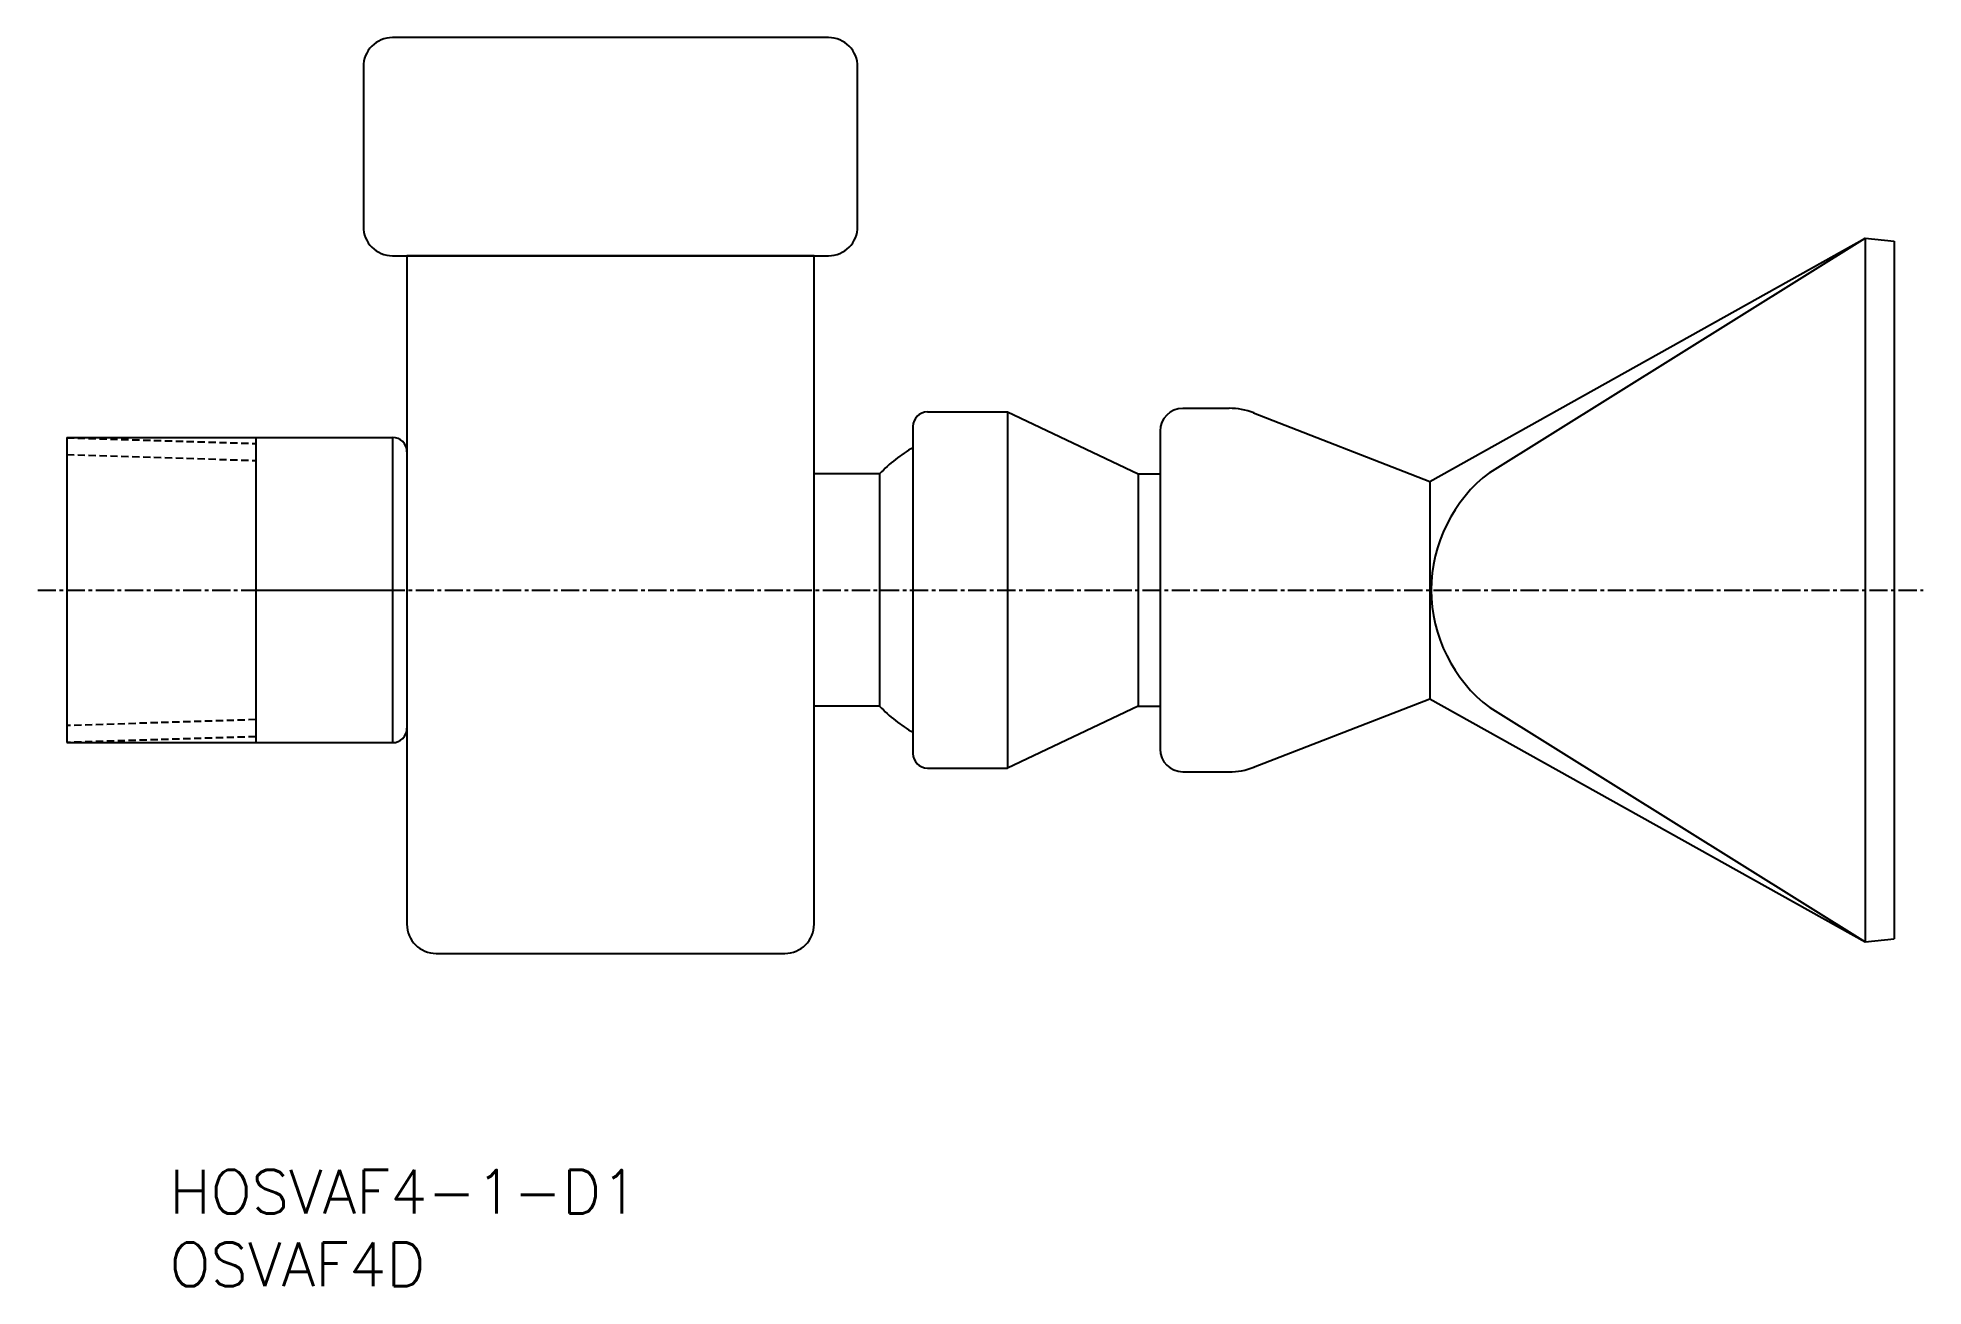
# Model space of a CAD drawing. Extents: x 60 to 190, y 60 to 146.
import ezdxf
from ezdxf.enums import TextEntityAlignment as Align

# ---------------------------------------------------------------- set-up
doc = ezdxf.new("R2010")
doc.units = 0
doc.linetypes.add('CENTER', pattern=[2, 1.25, -0.25, 0.25, -0.25])
doc.linetypes.add('DASHED', pattern=[0.75, 0.5, -0.25])
doc.layers.get('0').update_dxf_attribs({"linetype": 'CONTINUOUS'})
doc.layers.add('CENTER', color=1, linetype='CENTER')
doc.styles.get("Standard").update_dxf_attribs({"font": 'txt.shx', "bigfont": 'extfont.shx'})

msp = doc.modelspace()

# ---------------------------------------------------------------- linework, layer by layer
at = {"color": 7, "linetype": 'CONTINUOUS'}
for p, q in [((155.58, 115.28), (185.52, 132.01)), ((159.7, 115.89), (185.52, 132.01)), ((185.52, 132.01), (187.52, 131.81)), ((185.52, 132.01), (185.52, 83.6)), ((187.52, 131.81), (187.52, 83.81)), ((121.02, 120.06), (126.52, 120.06)), ((126.52, 120.06), (135.52, 115.81)), ((126.52, 120.06), (126.52, 95.56)), ((138.58, 120.31), (141.77, 120.31)), ((143.46, 119.99), (155.58, 115.28)), ((61.82, 118.31), (61.82, 97.31)), ((61.82, 118.31), (84.22, 118.31)), ((74.82, 118.31), (74.82, 97.31)), ((74.82, 118.21), (74.82, 97.41)), ((84.22, 118.31), (84.22, 97.31)), ((120.02, 119.06), (120.02, 96.56)), ((137.02, 118.74), (137.02, 96.87)), ((137.02, 118.74), (137.02, 96.87)), ((137.02, 118.74), (137.02, 96.87)), ((137.02, 118.74), (137.02, 96.87)), ((137.02, 118.74), (137.02, 96.87)), ((137.02, 118.74), (137.02, 96.87)), ((137.02, 118.74), (137.02, 96.87)), ((85.22, 117.31), (85.22, 98.31)), ((120.02, 117.37), (120.02, 98.24)), ((117.72, 115.81), (113.22, 115.81)), ((117.72, 115.81), (117.72, 99.81)), ((135.52, 115.81), (137.02, 115.81)), ((135.52, 115.81), (135.52, 99.81)), ((155.58, 115.28), (155.58, 100.33)), ((74.82, 107.81), (84.22, 107.81)), ((143.46, 95.62), (155.58, 100.33)), ((155.58, 100.33), (185.52, 83.6)), ((117.72, 99.81), (113.22, 99.81)), ((135.52, 99.81), (126.52, 95.56)), ((135.52, 99.81), (137.02, 99.81)), ((159.7, 99.72), (185.52, 83.6)), ((61.82, 97.31), (84.22, 97.31)), ((121.02, 95.56), (126.52, 95.56)), ((138.58, 95.31), (141.77, 95.31)), ((185.52, 83.6), (187.52, 83.81))]:
    msp.add_line(p, q, dxfattribs=at)
at = {"color": 3, "linetype": 'DASHED'}
for p, q in [((61.82, 118.29), (74.82, 117.89)), ((61.82, 117.13), (74.82, 116.72)), ((74.82, 98.89), (61.82, 98.48)), ((74.82, 97.72), (61.82, 97.32))]:
    msp.add_line(p, q, dxfattribs=at)
at = {"color": 7, "linetype": 'CONTINUOUS'}
for points in [[(84.22, 130.81), (114.22, 130.81, 0.414214), (116.22, 132.81), (116.22, 143.81, 0.414214), (114.22, 145.81), (84.22, 145.81, 0.414214), (82.22, 143.81), (82.22, 132.81, 0.414214)], [(87.22, 82.81), (111.22, 82.81, 0.414214), (113.22, 84.81), (113.22, 130.81), (85.22, 130.81), (85.22, 84.81, 0.414214)]]:
    msp.add_lwpolyline(points, format="xyb", close=True, dxfattribs=at)
for centre, radius, start, end in [((121.02, 119.06), 1, 90, 180), ((138.58, 118.74), 1.56, 90, 180), ((141.77, 115.62), 4.69, 68.7832, 90), ((84.22, 117.31), 1, 0, 90), ((125.88, 107.81), 11.42, 120.8328, 135.5503), ((165.84, 107.81), 10.16, 127.2093, 232.7907), ((125.88, 107.81), 11.42, 224.4497, 239.1672), ((84.22, 98.31), 1, 270, 0), ((121.02, 96.56), 1, 180, 270), ((138.58, 96.87), 1.56, 180, 270), ((141.77, 99.99), 4.69, 270, 291.2168), ((141.77, 99.99), 4.69, 270, 291.2168)]:
    msp.add_arc(centre, radius, start, end, dxfattribs=at)
at = {"layer": 'CENTER', "color": 1, "linetype": 'CENTER'}
msp.add_line((59.82, 107.81), (189.52, 107.81), dxfattribs=at)

# ---------------------------------------------------------------- texts
at = {"color": 7, "linetype": 'CONTINUOUS'}
for s, p in [('HOSVAF4-1-D1', (68.88, 66.41)), ('OSVAF4D', (68.88, 61.41))]:
    msp.add_text(s, height=3, dxfattribs=at).set_placement(p, align=Align.MIDDLE_LEFT)

doc.saveas('drawing.dxf')
